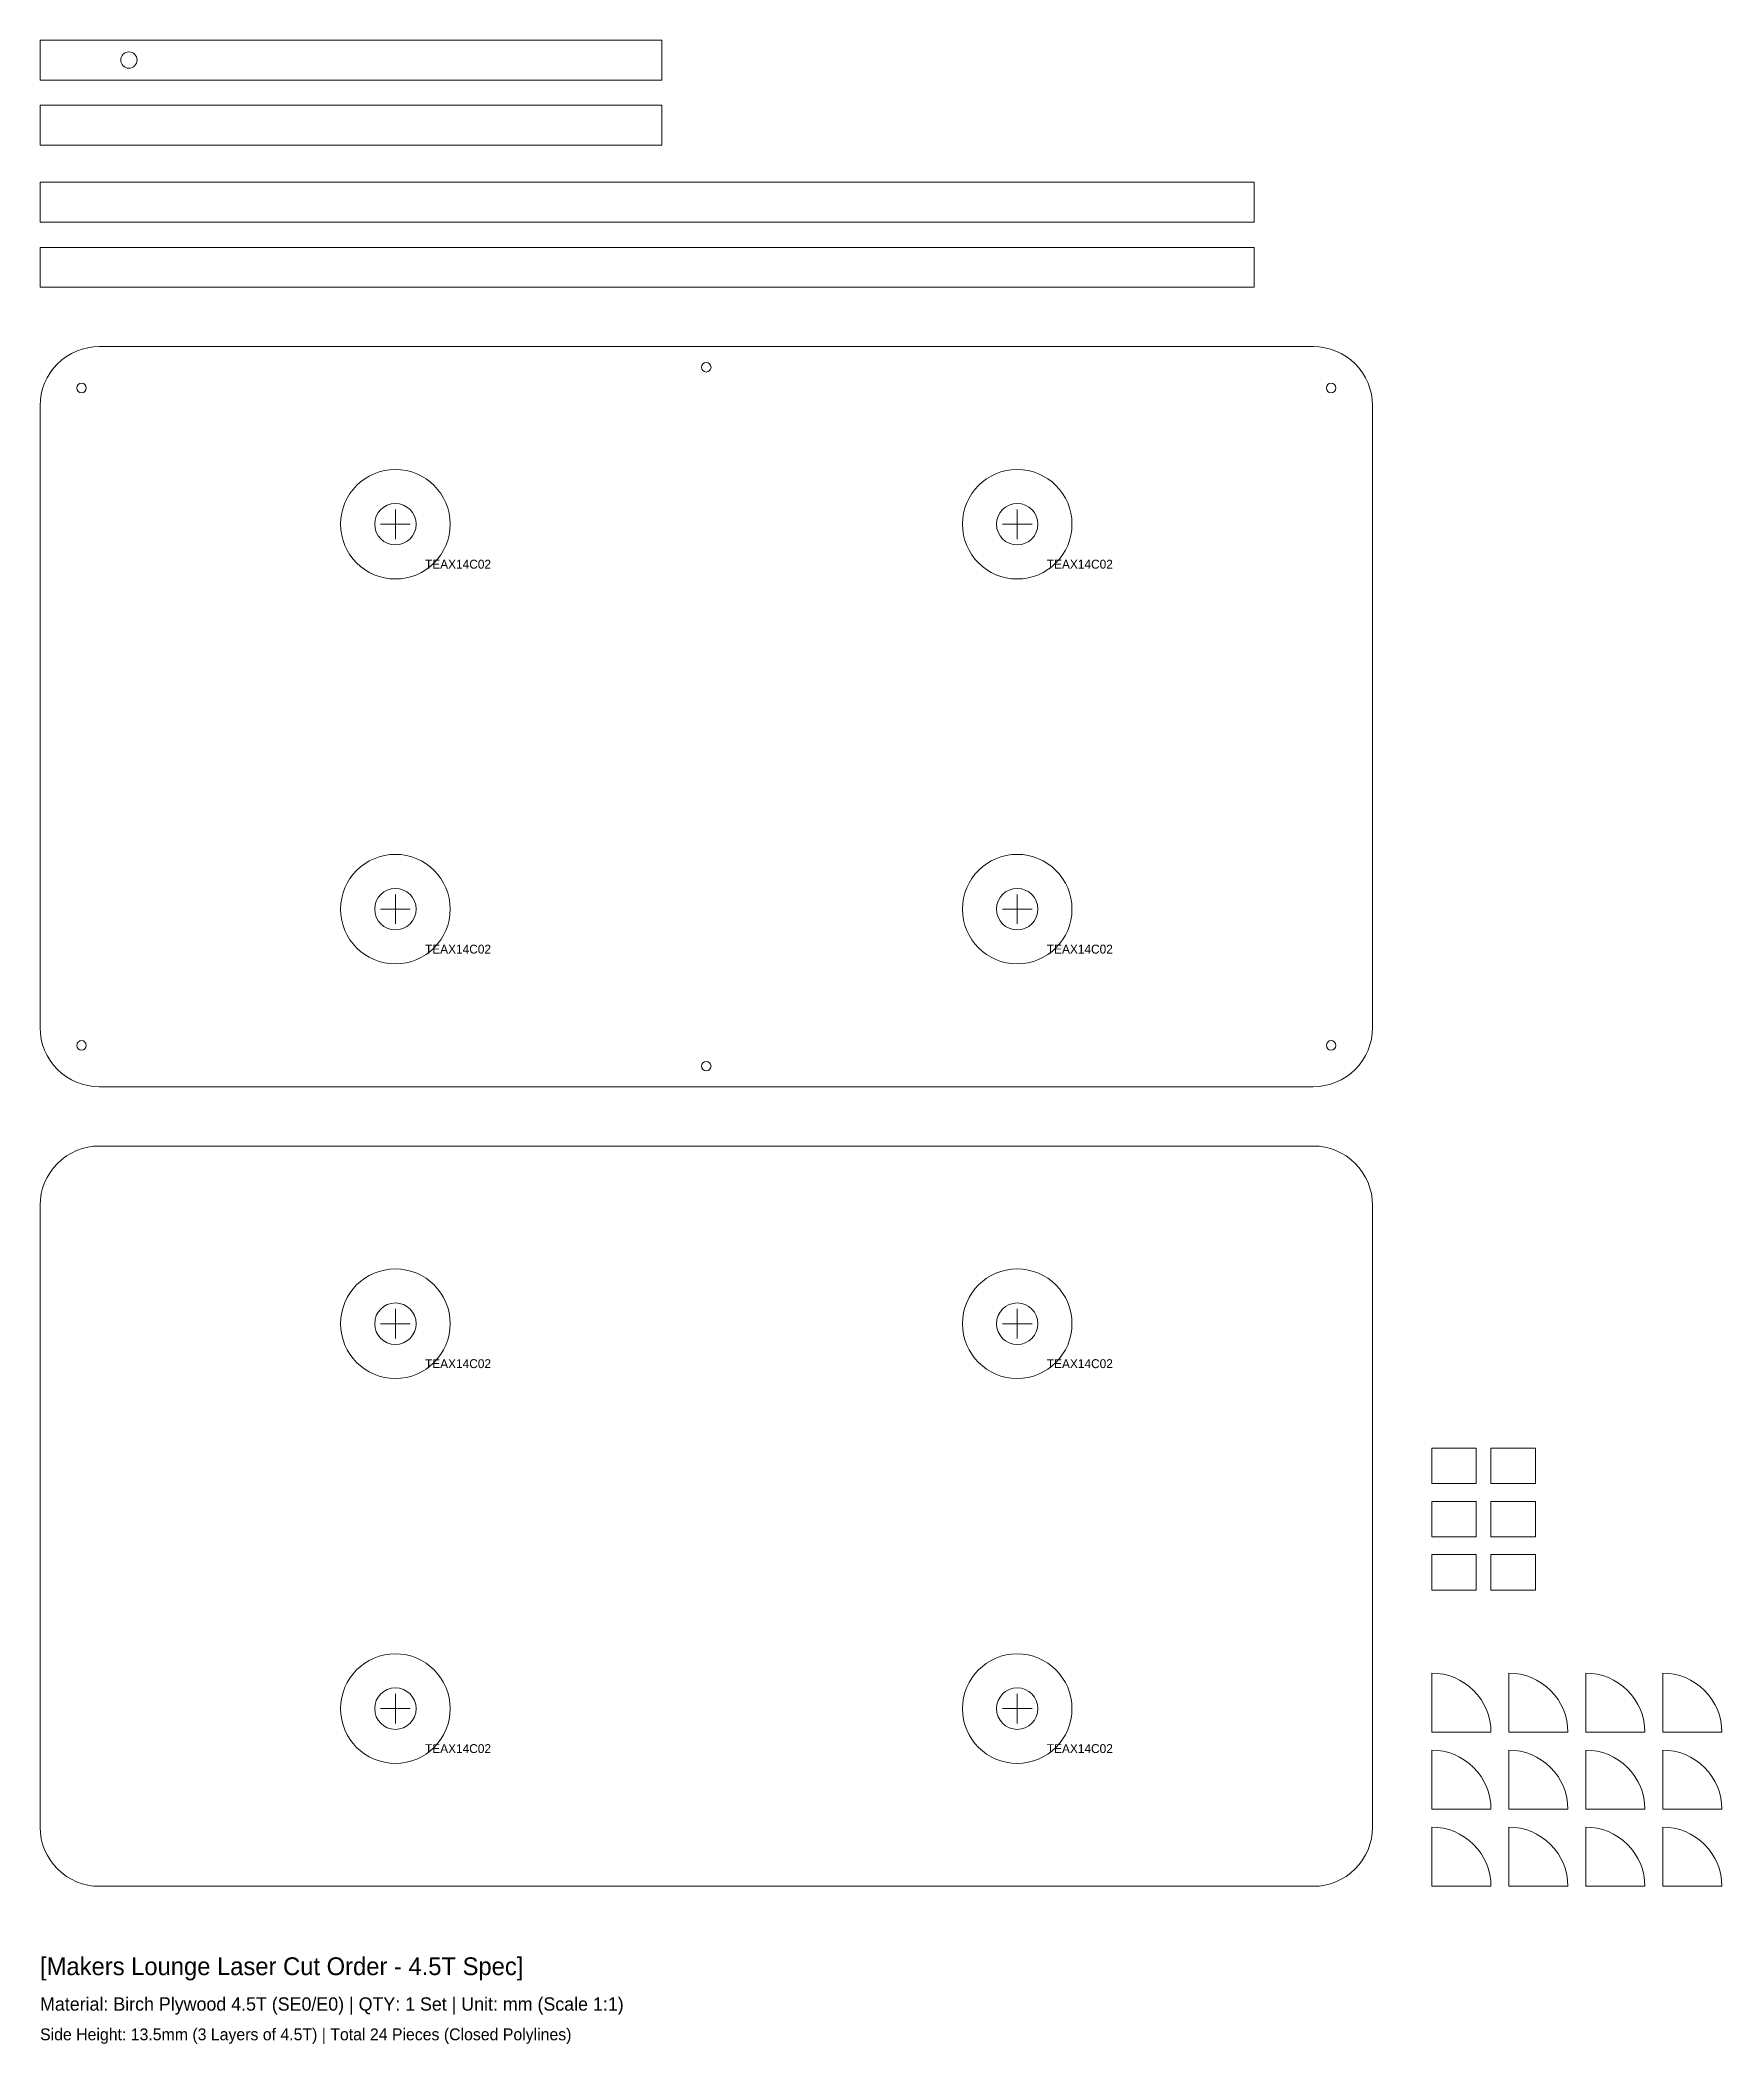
# Model space of a CAD drawing. Header units: millimetres. Extents: x 0 to 568, y -53 to 624.
import ezdxf

# ---------------------------------------------------------------- set-up
doc = ezdxf.new("R2010")
doc.units = ezdxf.units.MM
doc.layers.add('CUT', color=1, linetype='Continuous', lineweight=0)
doc.layers.add('INFO', color=3, linetype='Continuous', lineweight=0)

msp = doc.modelspace()

# ---------------------------------------------------------------- linework, layer by layer
at = {"layer": 'CUT', "color": 1}
for points in [[(0, 610), (210, 610), (210, 623.5), (0, 623.5)], [(0, 588), (210, 588), (210, 601.5), (0, 601.5)], [(0, 562), (410, 562), (410, 575.5), (0, 575.5)], [(0, 540), (410, 540), (410, 553.5), (0, 553.5)], [(470, 136), (485, 136), (485, 148), (470, 148)], [(490, 136), (505, 136), (505, 148), (490, 148)], [(470, 118), (485, 118), (485, 130), (470, 130)], [(490, 118), (505, 118), (505, 130), (490, 130)], [(470, 100), (485, 100), (485, 112), (470, 112)], [(490, 100), (505, 100), (505, 112), (490, 112)]]:
    msp.add_lwpolyline(points, close=True, dxfattribs=at)
for points in [[(20, 270), (430, 270, 0.414214), (450, 290), (450, 500, 0.414214), (430, 520), (20, 520, 0.414214), (0, 500), (0, 290, 0.414214)], [(20, 0), (430, 0, 0.414214), (450, 20), (450, 230, 0.414214), (430, 250), (20, 250, 0.414214), (0, 230), (0, 20, 0.414214)], [(470, 52), (490, 52, 0.414214), (470, 72)], [(496, 52), (516, 52, 0.414214), (496, 72)], [(522, 52), (542, 52, 0.414214), (522, 72)], [(548, 52), (568, 52, 0.414214), (548, 72)], [(470, 26), (490, 26, 0.414214), (470, 46)], [(496, 26), (516, 26, 0.414214), (496, 46)], [(522, 26), (542, 26, 0.414214), (522, 46)], [(548, 26), (568, 26, 0.414214), (548, 46)], [(470, 0), (490, 0, 0.414214), (470, 20)], [(496, 0), (516, 0, 0.414214), (496, 20)], [(522, 0), (542, 0, 0.414214), (522, 20)], [(548, 0), (568, 0, 0.414214), (548, 20)]]:
    msp.add_lwpolyline(points, format="xyb", close=True, dxfattribs=at)
for centre, radius in [((30, 616.75), 2.75), ((225, 513), 1.6), ((14, 506), 1.6), ((436, 506), 1.6), ((14, 284), 1.6), ((436, 284), 1.6), ((225, 277), 1.6)]:
    msp.add_circle(centre, radius, dxfattribs=at)
at = {"layer": 'INFO', "color": 3}
for p, q in [((120, 455), (120, 465)), ((330, 455), (330, 465)), ((115, 460), (125, 460)), ((325, 460), (335, 460)), ((120, 325), (120, 335)), ((330, 325), (330, 335)), ((115, 330), (125, 330)), ((325, 330), (335, 330)), ((115, 190), (125, 190)), ((120, 185), (120, 195)), ((325, 190), (335, 190)), ((330, 185), (330, 195)), ((120, 55), (120, 65)), ((330, 55), (330, 65)), ((115, 60), (125, 60)), ((325, 60), (335, 60))]:
    msp.add_line(p, q, dxfattribs=at)
for centre in [(120, 460), (330, 460), (120, 330), (330, 330), (120, 190), (330, 190), (120, 60), (330, 60)]:
    msp.add_circle(centre, 18.5, dxfattribs=at)
at = {"layer": 'INFO', "color": 4}
for centre in [(120, 460), (330, 460), (120, 330), (330, 330), (120, 190), (330, 190), (120, 60), (330, 60)]:
    msp.add_circle(centre, 7, dxfattribs=at)

# ---------------------------------------------------------------- texts
at = {"layer": 'INFO', "color": 3}
for p in [(130, 445), (340, 445), (130, 315), (340, 315), (130, 175), (340, 175), (130, 45), (340, 45)]:
    msp.add_text('TEAX14C02', height=3, dxfattribs=at).set_placement(p)
at = {"layer": 'INFO'}
for s, height, p in [('[Makers Lounge Laser Cut Order - 4.5T Spec]', 6, (0, -30)), ('Material: Birch Plywood 4.5T (SE0/E0) | QTY: 1 Set | Unit: mm (Scale 1:1)', 4.5, (0, -42)), ('Side Height: 13.5mm (3 Layers of 4.5T) | Total 24 Pieces (Closed Polylines)', 4, (0, -52))]:
    msp.add_text(s, height=height, dxfattribs=at).set_placement(p)

doc.saveas('drawing.dxf')
